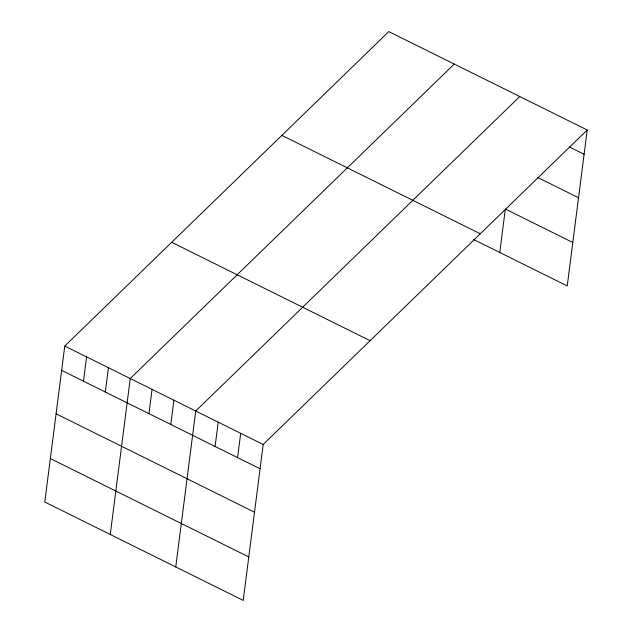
<?xml version="1.0" encoding="UTF-8"?>
<svg xmlns="http://www.w3.org/2000/svg" width="632" height="632" viewBox="0 0 632 632"><rect width="100%" height="100%" fill="white"/><g stroke="black" fill="none" stroke-linecap="round" stroke-linejoin="round"><path stroke-width="0.95" d="M64.764 346.075L44.785 502.006L243.209 600.4L263.188 444.47L587.215 129.995L388.791 31.6L64.764 346.075L263.188 444.47M83.479 381.191L86.592 356.898M105.307 392.014L108.42 367.721M110.268 534.475L130.239 378.544L454.266 64.069M148.955 413.66L152.067 389.367M170.782 424.483L173.895 400.19M175.751 566.943L195.722 411.021L519.749 96.538M215.101 446.461L218.214 422.168M237.585 457.615L240.697 433.323M499.77 252.468L505.213 209.974M587.215 129.995L567.236 285.925L473.581 239.481M569.393 146.995L584.102 154.287M537.887 177.568L578.533 197.729M505.339 209.026L572.805 242.483M281.856 135.374L480.281 233.777M171.691 242.301L370.115 340.695M61.652 370.368L260.076 468.762M56.09 413.81L254.506 512.204M50.355 458.563L248.779 556.958"/></g></svg>
